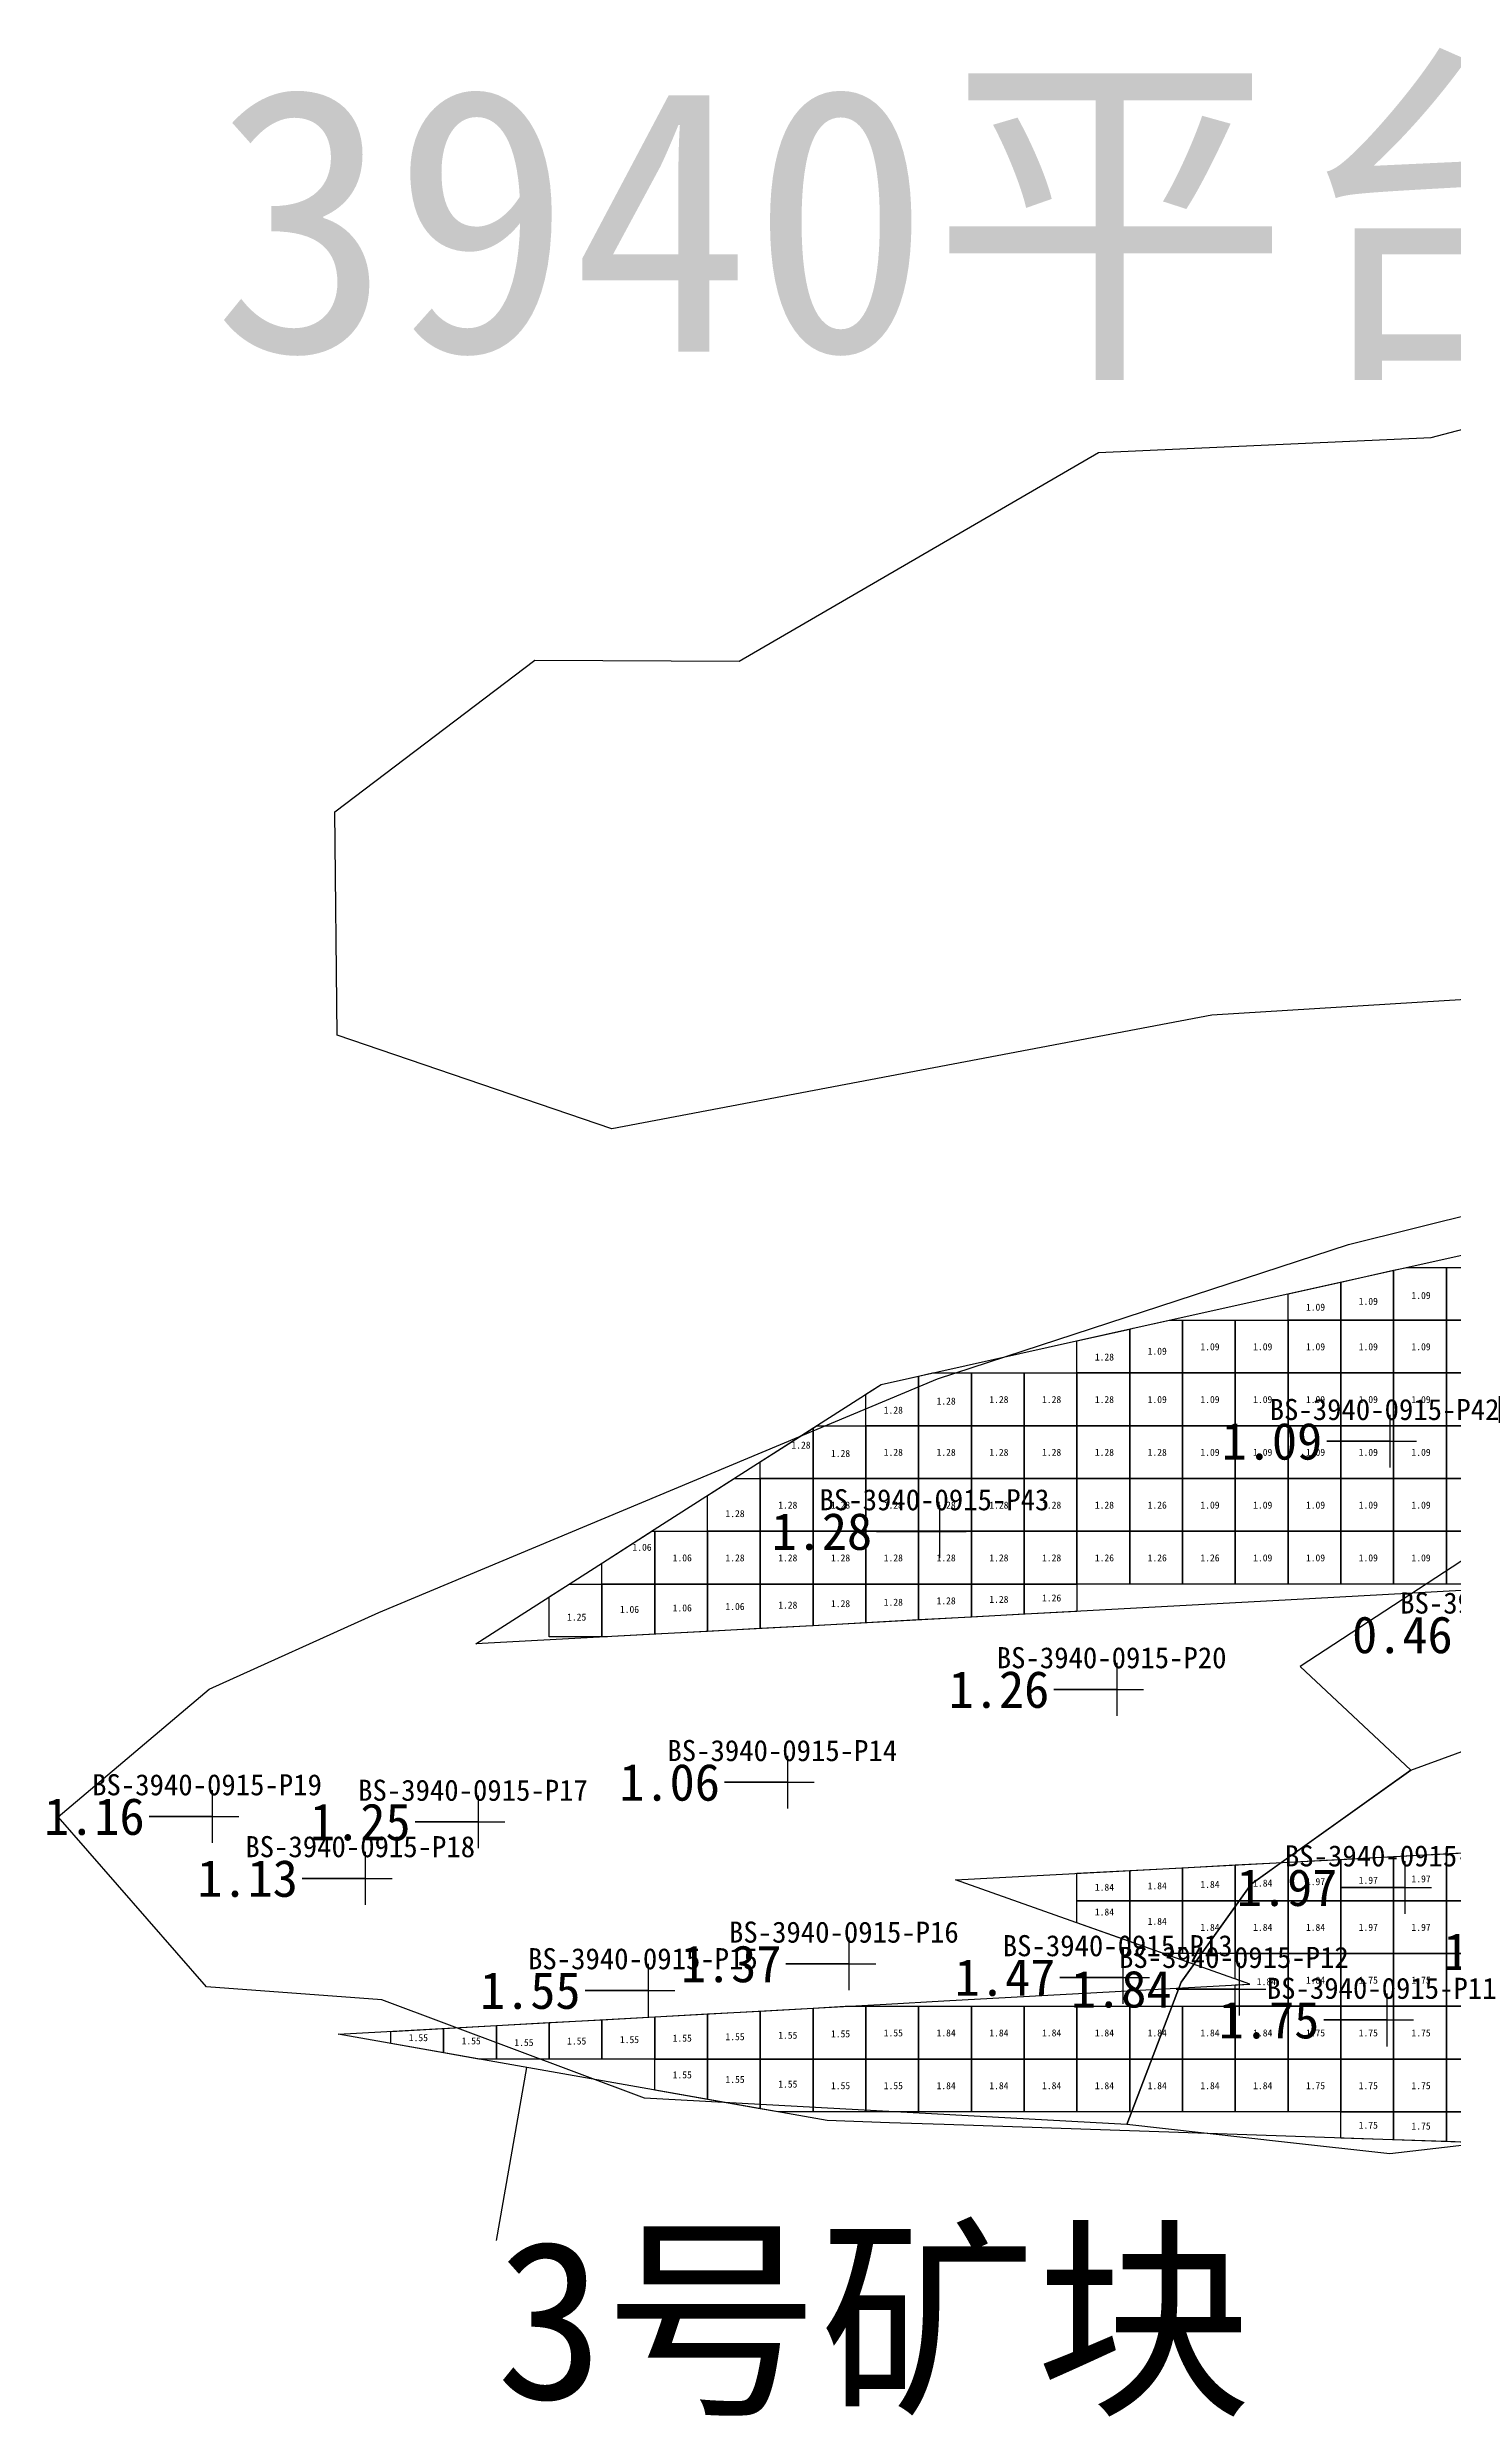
# Model space of a CAD drawing. Header units: metres. Extents: x 470000 to 470123, y 4349633 to 4349734.
# Drawn here: x 470000.41 to 470027.06, y 4349632.67 to 4349677.55 of the extents above; entities that cross this region are included whole.
import ezdxf

# ---------------------------------------------------------------- set-up
doc = ezdxf.new("R2010")
doc.units = ezdxf.units.M
for name, color, linetype in [('1.000-1.500', 5, 'Continuous'), ('1.500-3.000', 1, 'Continuous'), ('点', 7, 'Continuous'), ('爆区方格网', 7, 'Continuous'), ('综合图_历史矿块', 7, 'Continuous'), ('钻孔', 7, 'Continuous')]:
    doc.layers.add(name, color=color, linetype=linetype)
doc.styles.add('CN_TTF', font='simsunb.ttf')

msp = doc.modelspace()

# ---------------------------------------------------------------- linework, layer by layer
at = {"color": 7}
msp.add_line((470009.493, 4349639.279), (470008.915, 4349636.001), dxfattribs=at)
at = {"layer": '1.000-1.500', "color": 5, "lineweight": 30}
msp.add_lwpolyline([(470029.629, 4349648.448), (470023.867, 4349648.136), (470018.938, 4349647.868), (470014.912, 4349647.65), (470011.107, 4349647.444), (470008.527, 4349647.304), (470010.928, 4349648.841), (470011.912, 4349649.471), (470016.212, 4349652.223), (470020.988, 4349653.286), (470028.125, 4349654.874)], dxfattribs=at)
at = {"layer": '1.500-3.000', "color": 1, "lineweight": 30}
msp.add_lwpolyline([(470015.19, 4349638.274), (470005.92, 4349639.91), (470016.308, 4349640.482), (470017.399, 4349640.542), (470023.195, 4349640.861), (470017.617, 4349642.837), (470023.694, 4349643.159), (470028.511, 4349643.414), (470029.391, 4349643.461), (470029.391, 4349643.461), (470031.349, 4349642.854), (470031.561, 4349641.322), (470029.431, 4349640.674), (470029.824, 4349637.776), (470028.846, 4349637.809), (470023.877, 4349637.978), (470017.404, 4349638.199), (470016.369, 4349638.234), (470015.19, 4349638.274)], close=True, dxfattribs=at)
at = {"layer": '点', "color": 138, "true_color": 0x004c4c}
for p, q in [((470025.853, 4349650.647), (470025.853, 4349651.647)), ((470025.353, 4349651.147), (470026.353, 4349651.147)), ((470017.324, 4349648.937), (470017.324, 4349649.937)), ((470016.824, 4349649.437), (470017.824, 4349649.437)), ((470020.681, 4349645.944), (470020.681, 4349646.944)), ((470020.181, 4349646.444), (470021.181, 4349646.444)), ((470014.44, 4349644.185), (470014.44, 4349645.185)), ((470013.94, 4349644.685), (470014.94, 4349644.685)), ((470003.539, 4349643.537), (470003.539, 4349644.537)), ((470008.579, 4349643.433), (470008.579, 4349644.433)), ((470003.039, 4349644.037), (470004.039, 4349644.037)), ((470008.079, 4349643.933), (470009.079, 4349643.933)), ((470006.442, 4349642.364), (470006.442, 4349643.364)), ((470026.141, 4349642.19), (470026.141, 4349643.19)), ((470005.942, 4349642.864), (470006.942, 4349642.864)), ((470025.641, 4349642.69), (470026.641, 4349642.69)), ((470015.607, 4349640.745), (470015.607, 4349641.745)), ((470011.799, 4349640.241), (470011.799, 4349641.241)), ((470015.107, 4349641.245), (470016.107, 4349641.245)), ((470020.795, 4349640.488), (470020.795, 4349641.488)), ((470022.998, 4349640.266), (470022.998, 4349641.266)), ((470011.299, 4349640.741), (470012.299, 4349640.741)), ((470020.295, 4349640.988), (470021.295, 4349640.988)), ((470022.498, 4349640.766), (470023.498, 4349640.766)), ((470025.798, 4349639.681), (470025.798, 4349640.681)), ((470025.298, 4349640.181), (470026.298, 4349640.181))]:
    msp.add_line(p, q, dxfattribs=at)
at = {"layer": '爆区方格网', "color": 5}
for points in [[(470024.92, 4349653.439), (470023.92, 4349653.439), (470023.92, 4349653.939), (470024.92, 4349654.161), (470024.92, 4349653.439)], [(470025.92, 4349653.439), (470024.92, 4349653.439), (470024.92, 4349654.161), (470025.92, 4349654.384), (470025.92, 4349653.439)], [(470026.92, 4349654.439), (470026.92, 4349653.439), (470025.92, 4349653.439), (470025.92, 4349654.384), (470026.169, 4349654.439), (470026.92, 4349654.439)], [(470026.92, 4349653.439), (470026.92, 4349654.439), (470027.92, 4349654.439), (470027.92, 4349653.439), (470026.92, 4349653.439)], [(470020.92, 4349652.439), (470019.92, 4349652.439), (470019.92, 4349653.048), (470020.92, 4349653.271), (470020.92, 4349652.439)], [(470021.92, 4349653.439), (470021.92, 4349652.439), (470020.92, 4349652.439), (470020.92, 4349653.271), (470020.988, 4349653.286), (470021.675, 4349653.439), (470021.92, 4349653.439)], [(470021.92, 4349652.439), (470021.92, 4349653.439), (470022.92, 4349653.439), (470022.92, 4349652.439), (470021.92, 4349652.439)], [(470022.92, 4349652.439), (470022.92, 4349653.439), (470023.92, 4349653.439), (470023.92, 4349652.439), (470022.92, 4349652.439)], [(470023.92, 4349652.439), (470023.92, 4349653.439), (470024.92, 4349653.439), (470024.92, 4349652.439), (470023.92, 4349652.439)], [(470024.92, 4349652.439), (470024.92, 4349653.439), (470025.92, 4349653.439), (470025.92, 4349652.439), (470024.92, 4349652.439)], [(470025.92, 4349652.439), (470025.92, 4349653.439), (470026.92, 4349653.439), (470026.92, 4349652.439), (470025.92, 4349652.439)], [(470026.92, 4349652.439), (470026.92, 4349653.439), (470027.92, 4349653.439), (470027.92, 4349652.439), (470026.92, 4349652.439)], [(470016.92, 4349651.439), (470015.92, 4349651.439), (470015.92, 4349652.037), (470016.212, 4349652.223), (470016.92, 4349652.381), (470016.92, 4349651.439)], [(470017.92, 4349652.439), (470017.92, 4349651.439), (470016.92, 4349651.439), (470016.92, 4349652.381), (470017.182, 4349652.439), (470017.92, 4349652.439)], [(470017.92, 4349651.439), (470017.92, 4349652.439), (470018.92, 4349652.439), (470018.92, 4349651.439), (470017.92, 4349651.439)], [(470018.92, 4349651.439), (470018.92, 4349652.439), (470019.92, 4349652.439), (470019.92, 4349651.439), (470018.92, 4349651.439)], [(470019.92, 4349651.439), (470019.92, 4349652.439), (470020.92, 4349652.439), (470020.92, 4349651.439), (470019.92, 4349651.439)], [(470020.92, 4349651.439), (470020.92, 4349652.439), (470021.92, 4349652.439), (470021.92, 4349651.439), (470020.92, 4349651.439)], [(470021.92, 4349651.439), (470021.92, 4349652.439), (470022.92, 4349652.439), (470022.92, 4349651.439), (470021.92, 4349651.439)], [(470022.92, 4349651.439), (470022.92, 4349652.439), (470023.92, 4349652.439), (470023.92, 4349651.439), (470022.92, 4349651.439)], [(470023.92, 4349651.439), (470023.92, 4349652.439), (470024.92, 4349652.439), (470024.92, 4349651.439), (470023.92, 4349651.439)], [(470024.92, 4349651.439), (470024.92, 4349652.439), (470025.92, 4349652.439), (470025.92, 4349651.439), (470024.92, 4349651.439)], [(470025.92, 4349651.439), (470025.92, 4349652.439), (470026.92, 4349652.439), (470026.92, 4349651.439), (470025.92, 4349651.439)], [(470026.92, 4349651.439), (470026.92, 4349652.439), (470027.92, 4349652.439), (470027.92, 4349651.439), (470026.92, 4349651.439)], [(470015.92, 4349651.439), (470015.92, 4349650.439), (470014.92, 4349650.439), (470014.92, 4349651.396), (470014.987, 4349651.439), (470015.92, 4349651.439)], [(470015.92, 4349650.439), (470015.92, 4349651.439), (470016.92, 4349651.439), (470016.92, 4349650.439), (470015.92, 4349650.439)], [(470016.92, 4349650.439), (470016.92, 4349651.439), (470017.92, 4349651.439), (470017.92, 4349650.439), (470016.92, 4349650.439)], [(470017.92, 4349650.439), (470017.92, 4349651.439), (470018.92, 4349651.439), (470018.92, 4349650.439), (470017.92, 4349650.439)], [(470018.92, 4349650.439), (470018.92, 4349651.439), (470019.92, 4349651.439), (470019.92, 4349650.439), (470018.92, 4349650.439)], [(470019.92, 4349650.439), (470019.92, 4349651.439), (470020.92, 4349651.439), (470020.92, 4349650.439), (470019.92, 4349650.439)], [(470020.92, 4349650.439), (470020.92, 4349651.439), (470021.92, 4349651.439), (470021.92, 4349650.439), (470020.92, 4349650.439)], [(470021.92, 4349650.439), (470021.92, 4349651.439), (470022.92, 4349651.439), (470022.92, 4349650.439), (470021.92, 4349650.439)], [(470022.92, 4349650.439), (470022.92, 4349651.439), (470023.92, 4349651.439), (470023.92, 4349650.439), (470022.92, 4349650.439)], [(470023.92, 4349650.439), (470023.92, 4349651.439), (470024.92, 4349651.439), (470024.92, 4349650.439), (470023.92, 4349650.439)], [(470024.92, 4349650.439), (470024.92, 4349651.439), (470025.92, 4349651.439), (470025.92, 4349650.439), (470024.92, 4349650.439)], [(470025.92, 4349650.439), (470025.92, 4349651.439), (470026.92, 4349651.439), (470026.92, 4349650.439), (470025.92, 4349650.439)], [(470026.92, 4349650.439), (470026.92, 4349651.439), (470027.92, 4349651.439), (470027.92, 4349650.439), (470026.92, 4349650.439)], [(470014.92, 4349650.439), (470013.92, 4349650.439), (470013.92, 4349650.756), (470014.92, 4349651.396), (470014.92, 4349650.439)], [(470013.92, 4349650.439), (470013.92, 4349649.439), (470012.92, 4349649.439), (470012.92, 4349650.116), (470013.425, 4349650.439), (470013.92, 4349650.439)], [(470013.92, 4349649.439), (470013.92, 4349650.439), (470014.92, 4349650.439), (470014.92, 4349649.439), (470013.92, 4349649.439)], [(470014.92, 4349649.439), (470014.92, 4349650.439), (470015.92, 4349650.439), (470015.92, 4349649.439), (470014.92, 4349649.439)], [(470015.92, 4349649.439), (470015.92, 4349650.439), (470016.92, 4349650.439), (470016.92, 4349649.439), (470015.92, 4349649.439)], [(470016.92, 4349649.439), (470016.92, 4349650.439), (470017.92, 4349650.439), (470017.92, 4349649.439), (470016.92, 4349649.439)], [(470017.92, 4349649.439), (470017.92, 4349650.439), (470018.92, 4349650.439), (470018.92, 4349649.439), (470017.92, 4349649.439)], [(470018.92, 4349649.439), (470018.92, 4349650.439), (470019.92, 4349650.439), (470019.92, 4349649.439), (470018.92, 4349649.439)], [(470019.92, 4349649.439), (470019.92, 4349650.439), (470020.92, 4349650.439), (470020.92, 4349649.439), (470019.92, 4349649.439)], [(470020.92, 4349649.439), (470020.92, 4349650.439), (470021.92, 4349650.439), (470021.92, 4349649.439), (470020.92, 4349649.439)], [(470021.92, 4349649.439), (470021.92, 4349650.439), (470022.92, 4349650.439), (470022.92, 4349649.439), (470021.92, 4349649.439)], [(470022.92, 4349649.439), (470022.92, 4349650.439), (470023.92, 4349650.439), (470023.92, 4349649.439), (470022.92, 4349649.439)], [(470023.92, 4349649.439), (470023.92, 4349650.439), (470024.92, 4349650.439), (470024.92, 4349649.439), (470023.92, 4349649.439)], [(470024.92, 4349649.439), (470024.92, 4349650.439), (470025.92, 4349650.439), (470025.92, 4349649.439), (470024.92, 4349649.439)], [(470025.92, 4349649.439), (470025.92, 4349650.439), (470026.92, 4349650.439), (470026.92, 4349649.439), (470025.92, 4349649.439)], [(470026.92, 4349649.439), (470026.92, 4349650.439), (470027.92, 4349650.439), (470027.92, 4349649.439), (470026.92, 4349649.439)], [(470011.92, 4349649.439), (470011.92, 4349648.439), (470010.92, 4349648.439), (470010.92, 4349648.836), (470010.928, 4349648.841), (470011.863, 4349649.439), (470011.92, 4349649.439)], [(470011.92, 4349648.439), (470011.92, 4349649.439), (470012.92, 4349649.439), (470012.92, 4349648.439), (470011.92, 4349648.439)], [(470012.92, 4349648.439), (470012.92, 4349649.439), (470013.92, 4349649.439), (470013.92, 4349648.439), (470012.92, 4349648.439)], [(470013.92, 4349648.439), (470013.92, 4349649.439), (470014.92, 4349649.439), (470014.92, 4349648.439), (470013.92, 4349648.439)], [(470014.92, 4349648.439), (470014.92, 4349649.439), (470015.92, 4349649.439), (470015.92, 4349648.439), (470014.92, 4349648.439)], [(470015.92, 4349648.439), (470015.92, 4349649.439), (470016.92, 4349649.439), (470016.92, 4349648.439), (470015.92, 4349648.439)], [(470016.92, 4349648.439), (470016.92, 4349649.439), (470017.92, 4349649.439), (470017.92, 4349648.439), (470016.92, 4349648.439)], [(470017.92, 4349648.439), (470017.92, 4349649.439), (470018.92, 4349649.439), (470018.92, 4349648.439), (470017.92, 4349648.439)], [(470018.92, 4349648.439), (470018.92, 4349649.439), (470019.92, 4349649.439), (470019.92, 4349648.439), (470018.92, 4349648.439)], [(470019.92, 4349648.439), (470019.92, 4349649.439), (470020.92, 4349649.439), (470020.92, 4349648.439), (470019.92, 4349648.439)], [(470020.92, 4349648.439), (470020.92, 4349649.439), (470021.92, 4349649.439), (470021.92, 4349648.439), (470020.92, 4349648.439)], [(470021.92, 4349648.439), (470021.92, 4349649.439), (470022.92, 4349649.439), (470022.92, 4349648.439), (470021.92, 4349648.439)], [(470022.92, 4349648.439), (470022.92, 4349649.439), (470023.92, 4349649.439), (470023.92, 4349648.439), (470022.92, 4349648.439)], [(470023.92, 4349648.439), (470023.92, 4349649.439), (470024.92, 4349649.439), (470024.92, 4349648.439), (470023.92, 4349648.439)], [(470024.92, 4349648.439), (470024.92, 4349649.439), (470025.92, 4349649.439), (470025.92, 4349648.439), (470024.92, 4349648.439)], [(470025.92, 4349648.439), (470025.92, 4349649.439), (470026.92, 4349649.439), (470026.92, 4349648.439), (470025.92, 4349648.439)], [(470026.92, 4349648.439), (470026.92, 4349649.439), (470027.92, 4349649.439), (470027.92, 4349648.439), (470026.92, 4349648.439)], [(470010.92, 4349648.439), (470010.92, 4349647.439), (470009.92, 4349647.439), (470009.92, 4349648.196), (470010.3, 4349648.439), (470010.92, 4349648.439)], [(470010.92, 4349647.439), (470010.92, 4349648.439), (470011.92, 4349648.439), (470011.92, 4349647.488), (470011.107, 4349647.444), (470011.025, 4349647.439), (470010.92, 4349647.439)], [(470011.92, 4349648.439), (470012.92, 4349648.439), (470012.92, 4349647.542), (470011.92, 4349647.488), (470011.92, 4349648.439)], [(470012.92, 4349648.439), (470013.92, 4349648.439), (470013.92, 4349647.596), (470012.92, 4349647.542), (470012.92, 4349648.439)], [(470013.92, 4349648.439), (470014.92, 4349648.439), (470014.92, 4349647.65), (470014.912, 4349647.65), (470013.92, 4349647.596), (470013.92, 4349648.439)], [(470014.92, 4349648.439), (470015.92, 4349648.439), (470015.92, 4349647.705), (470014.92, 4349647.65), (470014.92, 4349648.439)], [(470015.92, 4349648.439), (470016.92, 4349648.439), (470016.92, 4349647.759), (470015.92, 4349647.705), (470015.92, 4349648.439)], [(470016.92, 4349648.439), (470017.92, 4349648.439), (470017.92, 4349647.813), (470016.92, 4349647.759), (470016.92, 4349648.439)], [(470017.92, 4349648.439), (470018.92, 4349648.439), (470018.92, 4349647.867), (470017.92, 4349647.813), (470017.92, 4349648.439)], [(470018.92, 4349648.439), (470019.92, 4349648.439), (470019.92, 4349647.922), (470018.938, 4349647.868), (470018.92, 4349647.867), (470018.92, 4349648.439)]]:
    msp.add_lwpolyline(points, close=True, dxfattribs=at)
at = {"layer": '爆区方格网', "color": 1}
for points in [[(470026.92, 4349642.439), (470025.92, 4349642.439), (470025.92, 4349643.277), (470026.92, 4349643.33), (470026.92, 4349642.439)], [(470027.92, 4349642.439), (470026.92, 4349642.439), (470026.92, 4349643.33), (470027.92, 4349643.383), (470027.92, 4349642.439)], [(470020.92, 4349642.439), (470019.92, 4349642.439), (470019.92, 4349642.959), (470020.92, 4349643.012), (470020.92, 4349642.439)], [(470021.92, 4349642.439), (470020.92, 4349642.439), (470020.92, 4349643.012), (470021.92, 4349643.065), (470021.92, 4349642.439)], [(470022.92, 4349642.439), (470021.92, 4349642.439), (470021.92, 4349643.065), (470022.92, 4349643.118), (470022.92, 4349642.439)], [(470023.92, 4349642.439), (470022.92, 4349642.439), (470022.92, 4349643.118), (470023.694, 4349643.159), (470023.92, 4349643.171), (470023.92, 4349642.439)], [(470024.92, 4349642.439), (470023.92, 4349642.439), (470023.92, 4349643.171), (470024.92, 4349643.224), (470024.92, 4349642.439)], [(470025.92, 4349642.439), (470024.92, 4349642.439), (470024.92, 4349643.224), (470025.92, 4349643.277), (470025.92, 4349642.439)], [(470019.92, 4349642.439), (470020.92, 4349642.439), (470020.92, 4349641.667), (470019.92, 4349642.021), (470019.92, 4349642.439)], [(470020.92, 4349642.439), (470021.92, 4349642.439), (470021.92, 4349641.439), (470021.563, 4349641.439), (470020.92, 4349641.667), (470020.92, 4349642.439)], [(470021.92, 4349641.439), (470021.92, 4349642.439), (470022.92, 4349642.439), (470022.92, 4349641.439), (470021.92, 4349641.439)], [(470022.92, 4349641.439), (470022.92, 4349642.439), (470023.92, 4349642.439), (470023.92, 4349641.439), (470022.92, 4349641.439)], [(470023.92, 4349641.439), (470023.92, 4349642.439), (470024.92, 4349642.439), (470024.92, 4349641.439), (470023.92, 4349641.439)], [(470024.92, 4349641.439), (470024.92, 4349642.439), (470025.92, 4349642.439), (470025.92, 4349641.439), (470024.92, 4349641.439)], [(470025.92, 4349641.439), (470025.92, 4349642.439), (470026.92, 4349642.439), (470026.92, 4349641.439), (470025.92, 4349641.439)], [(470026.92, 4349641.439), (470026.92, 4349642.439), (470027.92, 4349642.439), (470027.92, 4349641.439), (470026.92, 4349641.439)], [(470022.92, 4349641.439), (470023.92, 4349641.439), (470023.92, 4349640.439), (470022.92, 4349640.439), (470022.92, 4349640.846), (470023.195, 4349640.861), (470022.92, 4349640.959), (470022.92, 4349641.439)], [(470023.92, 4349640.439), (470023.92, 4349641.439), (470024.92, 4349641.439), (470024.92, 4349640.439), (470023.92, 4349640.439)], [(470024.92, 4349640.439), (470024.92, 4349641.439), (470025.92, 4349641.439), (470025.92, 4349640.439), (470024.92, 4349640.439)], [(470025.92, 4349640.439), (470025.92, 4349641.439), (470026.92, 4349641.439), (470026.92, 4349640.439), (470025.92, 4349640.439)], [(470026.92, 4349640.439), (470026.92, 4349641.439), (470027.92, 4349641.439), (470027.92, 4349640.439), (470026.92, 4349640.439)], [(470010.92, 4349639.439), (470009.92, 4349639.439), (470009.92, 4349640.13), (470010.92, 4349640.185), (470010.92, 4349639.439)], [(470011.92, 4349639.439), (470010.92, 4349639.439), (470010.92, 4349640.185), (470011.92, 4349640.24), (470011.92, 4349639.439)], [(470012.92, 4349639.439), (470011.92, 4349639.439), (470011.92, 4349640.24), (470012.92, 4349640.295), (470012.92, 4349639.439)], [(470013.92, 4349639.439), (470012.92, 4349639.439), (470012.92, 4349640.295), (470013.92, 4349640.35), (470013.92, 4349639.439)], [(470014.92, 4349639.439), (470013.92, 4349639.439), (470013.92, 4349640.35), (470014.92, 4349640.405), (470014.92, 4349639.439)], [(470015.92, 4349640.439), (470015.92, 4349639.439), (470014.92, 4349639.439), (470014.92, 4349640.405), (470015.531, 4349640.439), (470015.92, 4349640.439)], [(470015.92, 4349639.439), (470015.92, 4349640.439), (470016.92, 4349640.439), (470016.92, 4349639.439), (470015.92, 4349639.439)], [(470016.92, 4349639.439), (470016.92, 4349640.439), (470017.92, 4349640.439), (470017.92, 4349639.439), (470016.92, 4349639.439)], [(470017.92, 4349639.439), (470017.92, 4349640.439), (470018.92, 4349640.439), (470018.92, 4349639.439), (470017.92, 4349639.439)], [(470018.92, 4349639.439), (470018.92, 4349640.439), (470019.92, 4349640.439), (470019.92, 4349639.439), (470018.92, 4349639.439)], [(470019.92, 4349639.439), (470019.92, 4349640.439), (470020.92, 4349640.439), (470020.92, 4349639.439), (470019.92, 4349639.439)], [(470020.92, 4349639.439), (470020.92, 4349640.439), (470021.92, 4349640.439), (470021.92, 4349639.439), (470020.92, 4349639.439)], [(470021.92, 4349639.439), (470021.92, 4349640.439), (470022.92, 4349640.439), (470022.92, 4349639.439), (470021.92, 4349639.439)], [(470022.92, 4349639.439), (470022.92, 4349640.439), (470023.92, 4349640.439), (470023.92, 4349639.439), (470022.92, 4349639.439)], [(470023.92, 4349639.439), (470023.92, 4349640.439), (470024.92, 4349640.439), (470024.92, 4349639.439), (470023.92, 4349639.439)], [(470024.92, 4349639.439), (470024.92, 4349640.439), (470025.92, 4349640.439), (470025.92, 4349639.439), (470024.92, 4349639.439)], [(470025.92, 4349639.439), (470025.92, 4349640.439), (470026.92, 4349640.439), (470026.92, 4349639.439), (470025.92, 4349639.439)], [(470026.92, 4349639.439), (470026.92, 4349640.439), (470027.92, 4349640.439), (470027.92, 4349639.439), (470026.92, 4349639.439)], [(470007.92, 4349639.557), (470006.92, 4349639.733), (470006.92, 4349639.965), (470007.92, 4349640.02), (470007.92, 4349639.557)], [(470008.92, 4349639.439), (470008.587, 4349639.439), (470007.92, 4349639.557), (470007.92, 4349640.02), (470008.92, 4349640.075), (470008.92, 4349639.439)], [(470009.92, 4349639.439), (470008.92, 4349639.439), (470008.92, 4349640.075), (470009.92, 4349640.13), (470009.92, 4349639.439)], [(470011.92, 4349639.439), (470012.92, 4349639.439), (470012.92, 4349638.675), (470011.92, 4349638.851), (470011.92, 4349639.439)], [(470012.92, 4349639.439), (470013.92, 4349639.439), (470013.92, 4349638.498), (470012.92, 4349638.675), (470012.92, 4349639.439)], [(470013.92, 4349639.439), (470014.92, 4349639.439), (470014.92, 4349638.439), (470014.255, 4349638.439), (470013.92, 4349638.498), (470013.92, 4349639.439)], [(470014.92, 4349638.439), (470014.92, 4349639.439), (470015.92, 4349639.439), (470015.92, 4349638.439), (470014.92, 4349638.439)], [(470015.92, 4349638.439), (470015.92, 4349639.439), (470016.92, 4349639.439), (470016.92, 4349638.439), (470015.92, 4349638.439)], [(470016.92, 4349638.439), (470016.92, 4349639.439), (470017.92, 4349639.439), (470017.92, 4349638.439), (470016.92, 4349638.439)], [(470017.92, 4349638.439), (470017.92, 4349639.439), (470018.92, 4349639.439), (470018.92, 4349638.439), (470017.92, 4349638.439)], [(470018.92, 4349638.439), (470018.92, 4349639.439), (470019.92, 4349639.439), (470019.92, 4349638.439), (470018.92, 4349638.439)], [(470019.92, 4349638.439), (470019.92, 4349639.439), (470020.92, 4349639.439), (470020.92, 4349638.439), (470019.92, 4349638.439)], [(470020.92, 4349638.439), (470020.92, 4349639.439), (470021.92, 4349639.439), (470021.92, 4349638.439), (470020.92, 4349638.439)], [(470021.92, 4349638.439), (470021.92, 4349639.439), (470022.92, 4349639.439), (470022.92, 4349638.439), (470021.92, 4349638.439)], [(470022.92, 4349638.439), (470022.92, 4349639.439), (470023.92, 4349639.439), (470023.92, 4349638.439), (470022.92, 4349638.439)], [(470023.92, 4349638.439), (470023.92, 4349639.439), (470024.92, 4349639.439), (470024.92, 4349638.439), (470023.92, 4349638.439)], [(470024.92, 4349638.439), (470024.92, 4349639.439), (470025.92, 4349639.439), (470025.92, 4349638.439), (470024.92, 4349638.439)], [(470025.92, 4349638.439), (470025.92, 4349639.439), (470026.92, 4349639.439), (470026.92, 4349638.439), (470025.92, 4349638.439)], [(470026.92, 4349638.439), (470026.92, 4349639.439), (470027.92, 4349639.439), (470027.92, 4349638.439), (470026.92, 4349638.439)], [(470024.92, 4349638.439), (470025.92, 4349638.439), (470025.92, 4349637.909), (470024.92, 4349637.943), (470024.92, 4349638.439)], [(470025.92, 4349638.439), (470026.92, 4349638.439), (470026.92, 4349637.875), (470025.92, 4349637.909), (470025.92, 4349638.439)], [(470026.92, 4349638.439), (470027.92, 4349638.439), (470027.92, 4349637.841), (470026.92, 4349637.875), (470026.92, 4349638.439)]]:
    msp.add_lwpolyline(points, close=True, dxfattribs=at)
at = {"layer": '综合图_历史矿块', "color": 9}
msp.add_lwpolyline([(470029.747, 4349659.666), (470022.479, 4349659.22), (470011.109, 4349657.066), (470005.904, 4349658.839), (470005.855, 4349663.071), (470009.65, 4349665.947), (470013.517, 4349665.924), (470020.331, 4349669.878), (470026.635, 4349670.162), (470034.008, 4349672.104)], dxfattribs=at)
for points in [[(470000.618, 4349644.028), (470003.474, 4349646.45), (470006.69, 4349647.902), (470017.277, 4349652.328), (470025.068, 4349654.87), (470031.336, 4349656.433), (470040.661, 4349658.519), (470041.308, 4349654.163), (470042.09, 4349652.708), (470035.13, 4349650.711), (470032.425, 4349648.437), (470031.686, 4349647.744), (470028.158, 4349649.496), (470024.15, 4349646.879), (470026.249, 4349644.911), (470023.219, 4349642.756), (470021.897, 4349640.896), (470020.866, 4349638.2), (470011.725, 4349638.697), (470006.746, 4349640.564), (470003.426, 4349640.811), (470000.618, 4349644.028)], [(470028.923, 4349644.745), (470029.949, 4349644.176), (470031.197, 4349641.303), (470030.11, 4349638.139), (470028.793, 4349637.985), (470025.85, 4349637.642), (470023.853, 4349637.865), (470020.866, 4349638.2), (470021.897, 4349640.896), (470023.219, 4349642.756), (470023.722, 4349643.113), (470026.249, 4349644.911), (470027.679, 4349645.435), (470028.923, 4349644.745)]]:
    msp.add_lwpolyline(points, close=True, dxfattribs=at)
at = {"layer": '钻孔', "color": 5, "lineweight": 35}
for p, q in [((470025.853, 4349651.147), (470024.653, 4349651.147)), ((470017.324, 4349649.437), (470016.124, 4349649.437)), ((470020.681, 4349646.444), (470019.481, 4349646.444)), ((470014.44, 4349644.685), (470013.24, 4349644.685)), ((470003.539, 4349644.037), (470002.339, 4349644.037)), ((470008.579, 4349643.933), (470007.379, 4349643.933)), ((470006.442, 4349642.864), (470005.242, 4349642.864)), ((470015.607, 4349641.245), (470014.407, 4349641.245)), ((470020.795, 4349640.988), (470019.595, 4349640.988))]:
    msp.add_line(p, q, dxfattribs=at)
at = {"layer": '钻孔', "color": 1, "lineweight": 35}
for p, q in [((470026.141, 4349642.69), (470024.941, 4349642.69)), ((470011.799, 4349640.741), (470010.599, 4349640.741)), ((470022.998, 4349640.766), (470021.798, 4349640.766)), ((470025.798, 4349640.181), (470024.598, 4349640.181))]:
    msp.add_line(p, q, dxfattribs=at)

# ---------------------------------------------------------------- texts
at = {"color": 7, "style": 'CN_TTF'}
msp.add_text('3940平台 0915二次圈矿矿块图', height=5, dxfattribs=at).set_placement((470003.539, 4349671.791))
at = {"color": 5, "style": 'CN_TTF'}
for s, p in [('1.09', (470024.26, 4349653.619)), ('1.09', (470025.26, 4349653.73)), ('1.09', (470026.26, 4349653.841)), ('1.28', (470020.26, 4349652.674)), ('1.09', (470021.26, 4349652.785)), ('1.09', (470022.26, 4349652.869)), ('1.09', (470023.26, 4349652.869)), ('1.09', (470024.26, 4349652.869)), ('1.09', (470025.26, 4349652.869)), ('1.09', (470026.26, 4349652.869)), ('1.28', (470017.26, 4349651.84)), ('1.28', (470018.26, 4349651.869)), ('1.28', (470019.26, 4349651.869)), ('1.28', (470020.26, 4349651.869)), ('1.09', (470021.26, 4349651.869)), ('1.09', (470022.26, 4349651.869)), ('1.09', (470023.26, 4349651.869)), ('1.09', (470024.26, 4349651.869)), ('1.09', (470025.26, 4349651.869)), ('1.09', (470026.26, 4349651.869)), ('1.28', (470016.26, 4349651.668)), ('1.28', (470014.51, 4349651.006)), ('1.28', (470015.26, 4349650.848)), ('1.28', (470016.26, 4349650.869)), ('1.28', (470017.26, 4349650.869)), ('1.28', (470018.26, 4349650.869)), ('1.28', (470019.26, 4349650.869)), ('1.28', (470020.26, 4349650.869)), ('1.28', (470021.26, 4349650.869)), ('1.09', (470022.26, 4349650.869)), ('1.09', (470023.26, 4349650.869)), ('1.09', (470024.26, 4349650.869)), ('1.09', (470025.26, 4349650.869)), ('1.09', (470026.26, 4349650.869)), ('1.28', (470013.26, 4349649.708)), ('1.28', (470014.26, 4349649.869)), ('1.28', (470015.26, 4349649.869)), ('1.28', (470016.26, 4349649.869)), ('1.28', (470017.26, 4349649.869)), ('1.28', (470018.26, 4349649.869)), ('1.28', (470019.26, 4349649.869)), ('1.28', (470020.26, 4349649.869)), ('1.26', (470021.26, 4349649.869)), ('1.09', (470022.26, 4349649.869)), ('1.09', (470023.26, 4349649.869)), ('1.09', (470024.26, 4349649.869)), ('1.09', (470025.26, 4349649.869)), ('1.09', (470026.26, 4349649.869)), ('1.06', (470011.498, 4349649.07)), ('1.06', (470012.26, 4349648.869)), ('1.28', (470013.26, 4349648.869)), ('1.28', (470014.26, 4349648.869)), ('1.28', (470015.26, 4349648.869)), ('1.28', (470016.26, 4349648.869)), ('1.28', (470017.26, 4349648.869)), ('1.28', (470018.26, 4349648.869)), ('1.28', (470019.26, 4349648.869)), ('1.26', (470020.26, 4349648.869)), ('1.26', (470021.26, 4349648.869)), ('1.26', (470022.26, 4349648.869)), ('1.09', (470023.26, 4349648.869)), ('1.09', (470024.26, 4349648.869)), ('1.09', (470025.26, 4349648.869)), ('1.09', (470026.26, 4349648.869)), ('1.25', (470010.26, 4349647.747)), ('1.06', (470011.26, 4349647.893)), ('1.06', (470012.26, 4349647.921)), ('1.06', (470013.26, 4349647.948)), ('1.28', (470014.26, 4349647.975)), ('1.28', (470015.26, 4349648.002)), ('1.28', (470016.26, 4349648.029)), ('1.28', (470017.26, 4349648.056)), ('1.28', (470018.26, 4349648.083)), ('1.26', (470019.26, 4349648.11))]:
    msp.add_text(s, height=0.1333, dxfattribs=at).set_placement(p)
at = {"color": 1, "style": 'CN_TTF'}
for s, p in [('1.97', (470025.26, 4349642.761)), ('1.97', (470026.26, 4349642.788)), ('1.84', (470020.26, 4349642.629)), ('1.84', (470021.26, 4349642.655)), ('1.84', (470022.26, 4349642.682)), ('1.84', (470023.26, 4349642.708)), ('1.97', (470024.26, 4349642.735)), ('1.84', (470020.26, 4349642.16)), ('1.84', (470021.26, 4349641.983)), ('1.84', (470022.26, 4349641.869)), ('1.84', (470023.26, 4349641.869)), ('1.84', (470024.26, 4349641.869)), ('1.97', (470025.26, 4349641.869)), ('1.97', (470026.26, 4349641.869)), ('1.84', (470023.329, 4349640.84)), ('1.84', (470024.26, 4349640.869)), ('1.75', (470025.26, 4349640.869)), ('1.75', (470026.26, 4349640.869)), ('1.55', (470007.26, 4349639.779)), ('1.55', (470008.26, 4349639.718)), ('1.55', (470009.26, 4349639.687)), ('1.55', (470010.26, 4349639.715)), ('1.55', (470011.26, 4349639.742)), ('1.55', (470012.26, 4349639.77)), ('1.55', (470013.26, 4349639.797)), ('1.55', (470014.26, 4349639.825)), ('1.55', (470015.26, 4349639.852)), ('1.55', (470016.26, 4349639.869)), ('1.84', (470017.26, 4349639.869)), ('1.84', (470018.26, 4349639.869)), ('1.84', (470019.26, 4349639.869)), ('1.84', (470020.26, 4349639.869)), ('1.84', (470021.26, 4349639.869)), ('1.84', (470022.26, 4349639.869)), ('1.84', (470023.26, 4349639.869)), ('1.75', (470024.26, 4349639.869)), ('1.75', (470025.26, 4349639.869)), ('1.75', (470026.26, 4349639.869)), ('1.55', (470012.26, 4349639.075)), ('1.55', (470013.26, 4349638.987)), ('1.55', (470014.26, 4349638.899)), ('1.55', (470015.26, 4349638.869)), ('1.55', (470016.26, 4349638.869)), ('1.84', (470017.26, 4349638.869)), ('1.84', (470018.26, 4349638.869)), ('1.84', (470019.26, 4349638.869)), ('1.84', (470020.26, 4349638.869)), ('1.84', (470021.26, 4349638.869)), ('1.84', (470022.26, 4349638.869)), ('1.84', (470023.26, 4349638.869)), ('1.75', (470024.26, 4349638.869)), ('1.75', (470025.26, 4349638.869)), ('1.75', (470026.26, 4349638.869)), ('1.75', (470025.26, 4349638.121)), ('1.75', (470026.26, 4349638.104))]:
    msp.add_text(s, height=0.1333, dxfattribs=at).set_placement(p)
at = {"insert": (470008.915, 4349636.001), "char_height": 3, "attachment_point": 1, "style": 'CN_TTF'}
msp.add_mtext('3号矿块', dxfattribs=at)
at = {"layer": '钻孔', "color": 138, "true_color": 0x004c4c, "style": 'CN_TTF'}
for s, p in [('BS-3940-0915-P42', (470023.573, 4349651.547)), ('BS-3940-0915-P43', (470015.044, 4349649.837)), ('BS-3940-0915-P21', (470026.045, 4349647.88)), ('BS-3940-0915-P20', (470018.401, 4349646.844)), ('BS-3940-0915-P14', (470012.16, 4349645.085)), ('BS-3940-0915-P19', (470001.259, 4349644.437)), ('BS-3940-0915-P17', (470006.299, 4349644.333)), ('BS-3940-0915-P18', (470004.162, 4349643.264)), ('BS-3940-0915-P22', (470023.861, 4349643.09)), ('BS-3940-0915-P16', (470013.327, 4349641.645)), ('BS-3940-0915-P15', (470009.519, 4349641.141)), ('BS-3940-0915-P13', (470018.515, 4349641.388)), ('BS-3940-0915-P12', (470020.718, 4349641.166)), ('BS-3940-0915-P11', (470023.518, 4349640.581))]:
    msp.add_text(s, height=0.4, dxfattribs=at).set_placement(p)
at = {"layer": '钻孔', "color": 5, "style": 'CN_TTF'}
for s, p in [('1.09', (470022.663, 4349650.797)), ('1.28', (470014.134, 4349649.087)), ('1.26', (470017.491, 4349646.094)), ('1.06', (470011.25, 4349644.335)), ('1.16', (470000.349, 4349643.687)), ('1.25', (470005.389, 4349643.583)), ('1.13', (470003.252, 4349642.514)), ('1.37', (470012.417, 4349640.895)), ('1.47', (470017.605, 4349640.638))]:
    msp.add_text(s, height=0.7, dxfattribs=at).set_placement(p)
at = {"layer": '钻孔', "color": 8, "style": 'CN_TTF'}
msp.add_text('0.46', height=0.7, dxfattribs=at).set_placement((470025.135, 4349647.13))
at = {"layer": '钻孔', "color": 1, "style": 'CN_TTF'}
for s, p in [('1.97', (470022.951, 4349642.34)), ('1.74', (470026.867, 4349641.127)), ('1.84', (470019.808, 4349640.416)), ('1.55', (470008.609, 4349640.391)), ('1.75', (470022.608, 4349639.831))]:
    msp.add_text(s, height=0.7, dxfattribs=at).set_placement(p)

doc.saveas('drawing.dxf')
